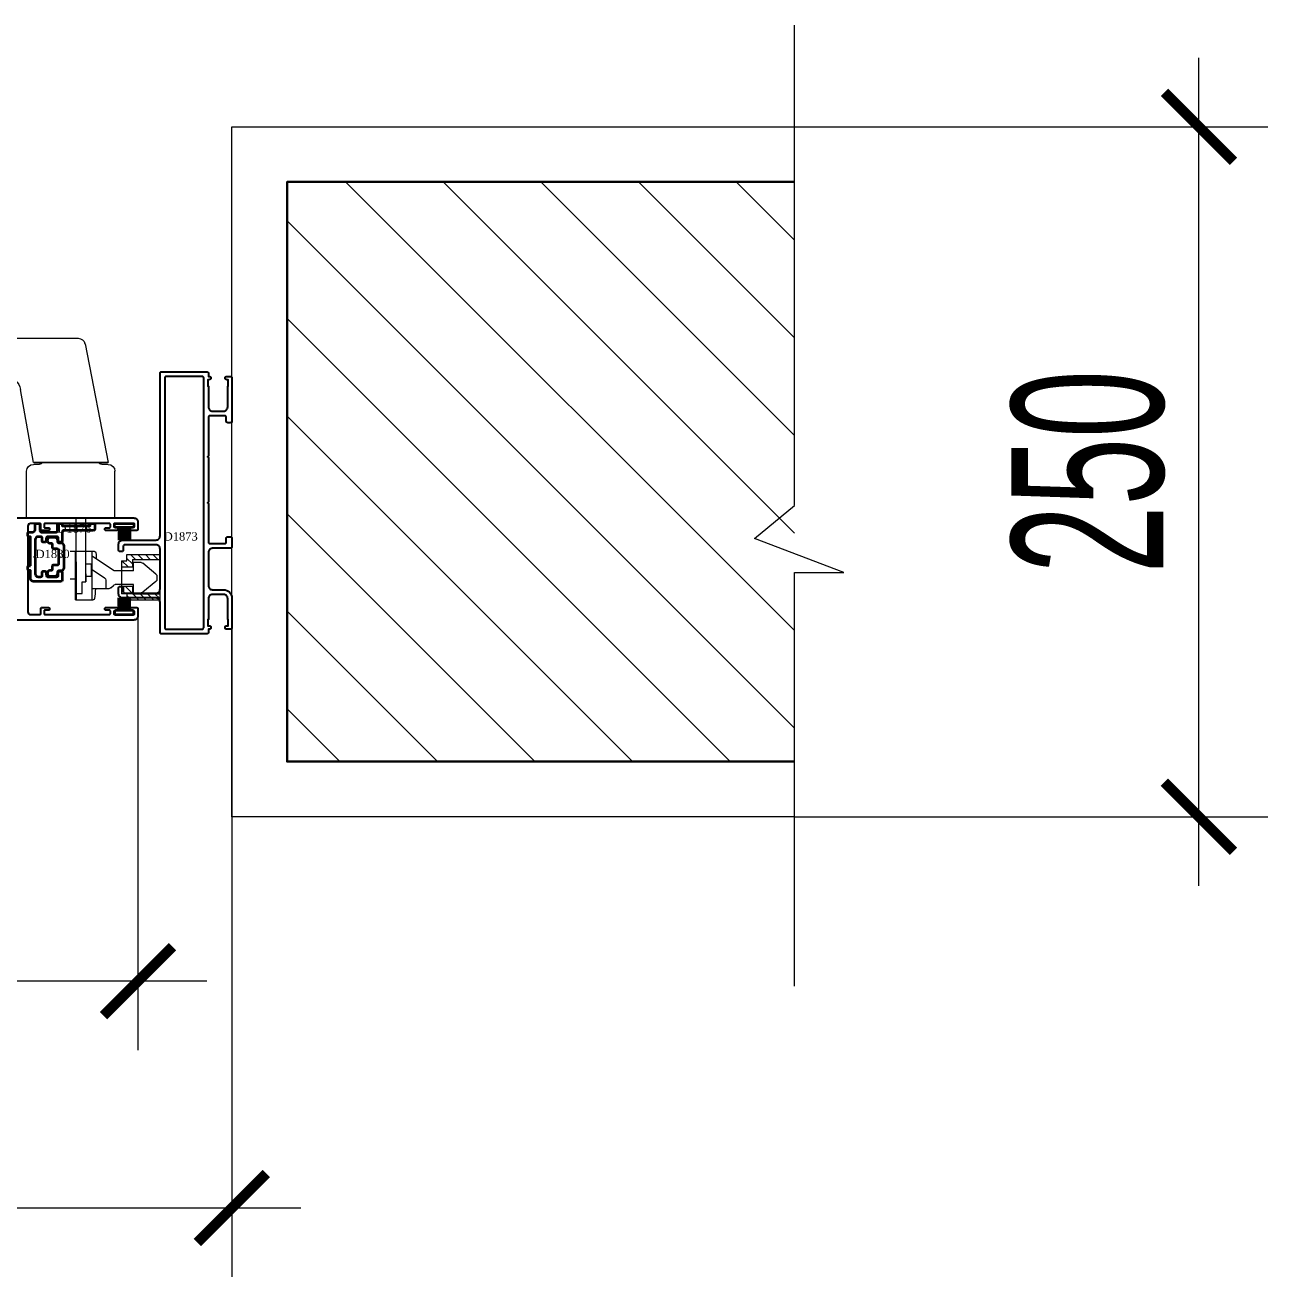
# Model space of a CAD drawing. Header units: millimetres. Extents: x 1336014 to 2939047, y -333549 to -60566.
# Drawn here: x 1473586.8 to 1474037, y -217175 to -216721.4 of the extents above; entities that cross this region are included whole.
import ezdxf

# ---------------------------------------------------------------- set-up
doc = ezdxf.new("R2010")
doc.units = ezdxf.units.MM
doc.header["$MEASUREMENT"] = 0
for name, color, linetype, lineweight in [('01.Cut', 255, 'Continuous', 35), ('08.Dim', 156, 'Continuous', 15), ('09.Hatch', 250, 'Continuous', 5), ('Khóa cửa nhôm', 56, 'Continuous', 5), ('nep', 9, 'Continuous', 15), ('wall', 4, 'Continuous', 9)]:
    doc.layers.add(name, color=color, linetype=linetype, lineweight=lineweight)
doc.styles.add('(Mark cn big5)', font='', dxfattribs={"height": 9})
doc.styles.add('TT5_Text Dim', font='hoatbif.shx', dxfattribs={"width": 0.6})
doc.styles.get('(Mark cn big5)').set_extended_font_data('经典宋体繁')
doc.dimstyles.new('TT5_Dim 1-25', dxfattribs={"dimscale": 25, "dimtxt": 2.2, "dimasz": 1, "dimexe": 1, "dimexo": 0, "dimgap": 0.5, "dimtad": 1, "dimdec": 0, "dimzin": 0, "dimdsep": 46, "dimtxsty": 'TT5_Text Dim', "dimblk": 'ARCHTICK', "dimcen": 0, "dimdle": 1, "dimclrd": 256, "dimclre": 256, "dimclrt": 1, "dimadec": 0, "dimazin": 0, "dimtfac": 0.015, "dimtdec": 0, "dimtix": 1, "dimtmove": 2, "dimatfit": 3, "dimldrblk": 'DOT', "dimfxl": 1, "dimtolj": 1, "dimtzin": 0, "dimlwd": -1, "dimlwe": -1, "dimarcsym": 1})

# ---------------------------------------------------------------- blocks, each defined once
blk = doc.blocks.new('ron cửa trượt xingfa 95')
for p, q in [((-2.05, 1.41), (-2.05, 6)), ((-1.65, 1.41), (-1.65, 6)), ((-1.25, 1.41), (-1.25, 6)), ((-0.85, 1.41), (-0.85, 6)), ((-0.45, 1.41), (-0.45, 6)), ((-0.05, 1.41), (-0.05, 6)), ((0.35, 1.41), (0.35, 6)), ((0.75, 1.41), (0.75, 6)), ((1.15, 1.41), (1.15, 6)), ((1.55, 1.41), (1.55, 6)), ((1.95, 1.41), (1.95, 6))]:
    blk.add_line(p, q)
blk.add_lwpolyline([(3.14, 0.01), (-3.23, 0.01, -0.414214), (-3.53, 0.31), (-3.53, 1.11, -0.414214), (-3.23, 1.41), (3.14, 1.41, -0.414214), (3.44, 1.11), (3.44, 0.31, -0.414214)], format="xyb", close=True)
blk = doc.blocks.new('_ARCHTICK')
at = {"const_width": 0.15}
blk.add_lwpolyline([(-0.5, -0.5), (0.5, 0.5)], dxfattribs=at)
blk = doc.blocks.new('*D2210')
at = {"layer": '08.Dim', "ltscale": 200, "transparency": 16777216}
for p, q in [((1473019.96, -216934.95), (1473019.96, -217092.87)), ((1473627.71, -216934.17), (1473627.71, -217092.87)), ((1473652.71, -217067.87), (1472994.96, -217067.87))]:
    blk.add_line(p, q, dxfattribs=at)
at = {"layer": 'Defpoints', "color": 0, "ltscale": 200, "transparency": 16777216}
for p in [(1473019.96, -216934.95), (1473627.71, -216934.17), (1473019.96, -217067.87)]:
    blk.add_point(p, dxfattribs=at)
at = {"layer": '08.Dim', "ltscale": 200, "transparency": 16777216, "xscale": 25, "yscale": 25, "zscale": 25, "rotation": 180}
blk.add_blockref('_ARCHTICK', (1473019.96, -217067.87), dxfattribs=at)
at = {"layer": '08.Dim', "ltscale": 200, "transparency": 16777216, "xscale": 25, "yscale": 25, "zscale": 25}
blk.add_blockref('_ARCHTICK', (1473627.71, -217067.87), dxfattribs=at)
at = {"layer": '08.Dim', "color": 1, "ltscale": 200, "transparency": 16777216, "insert": (1473323.84, -217027.87), "char_height": 55, "attachment_point": 5, "style": 'TT5_Text Dim'}
blk.add_mtext('\\A1;608', dxfattribs=at)
blk = doc.blocks.new('_DOT')
blk.add_line((-0.5, 0), (-1, 0))
at = {"const_width": 0.5}
blk.add_lwpolyline([(-0.25, 0, 1), (0.25, 0, 1)], format="xyb", close=True, dxfattribs=at)
blk = doc.blocks.new('*D2212')
at = {"layer": '08.Dim', "ltscale": 200, "transparency": 16777216}
for p, q in [((1472461.98, -216939.81), (1472461.98, -217175.03)), ((1473661.71, -216939.83), (1473661.71, -217175.03)), ((1472436.98, -217150.03), (1473686.71, -217150.03))]:
    blk.add_line(p, q, dxfattribs=at)
at = {"layer": 'Defpoints', "color": 0, "ltscale": 200, "transparency": 16777216}
for p in [(1472461.98, -216939.81), (1473661.71, -216939.83), (1473661.71, -217150.03)]:
    blk.add_point(p, dxfattribs=at)
at = {"layer": '08.Dim', "ltscale": 200, "transparency": 16777216, "xscale": 25, "yscale": 25, "zscale": 25, "rotation": 180}
blk.add_blockref('_ARCHTICK', (1472461.98, -217150.03), dxfattribs=at)
at = {"layer": '08.Dim', "ltscale": 200, "transparency": 16777216, "xscale": 25, "yscale": 25, "zscale": 25}
blk.add_blockref('_ARCHTICK', (1473661.71, -217150.03), dxfattribs=at)
at = {"layer": '08.Dim', "color": 1, "ltscale": 200, "transparency": 16777216, "insert": (1473061.84, -217110.03), "char_height": 55, "attachment_point": 5, "style": 'TT5_Text Dim'}
blk.add_mtext('\\A1;1200', dxfattribs=at)
blk = doc.blocks.new('tay nam khoa cua truot xingfa 95')
at = {"linetype": 'Continuous'}
h = blk.add_hatch(dxfattribs=at)
h.set_pattern_fill('ANSI31', color=28, scale=0.6, style=0)
h.set_pattern_definition([(45, (-5592.2417, 6701.1846), (-1.3470384, 1.3470384), [])])
h.paths.add_polyline_path([(-22.34, -35.1), (-22.34, -37.85), (-18.34, -37.85), (-18.34, -35.6), (-20.34, -35.6), (-20.34, -33.35), (-32.34, -33.35), (-32.34, -35.1)])
h.paths.add_polyline_path([(-20.34, -49.85), (-20.34, -47.6), (-18.34, -47.6), (-18.34, -44.85), (-22.34, -44.85), (-22.34, -47.6), (-32.34, -47.6), (-32.34, -49.85)])
for p, q in [((-5.15, 42.98), (-13.5, 0)), ((113.26, 45), (-2.69, 45)), ((119.31, 33.09), (114.65, 44.09)), ((117.93, 31), (23.58, 31)), ((13.5, 0), (18.16, 26.46)), ((-13.5, 0), (13.5, 0)), ((13.25, 0), (-13.25, 0)), ((-10.03, 0), (10.43, 0)), ((10.43, 0), (13.5, 0)), ((-16, -20.2), (-16, -3.2)), ((-13.5, -0.7), (-11.5, -0.7)), ((11.5, -0.7), (13.5, -0.7)), ((16, -20.2), (16, -3.2)), ((-5.46, -43.2), (-5.46, -20.2)), ((-1.96, -47.5), (-1.96, -20.2)), ((-25.48, -36.27), (-22.71, -36.27)), ((-22.71, -39.27), (-22.71, -36.27)), ((-15.46, -39.1), (-7.71, -33.93)), ((-8.63, -32.27), (0.21, -32.27)), ((-7.71, -49.77), (-7.71, -32.27)), ((-4.3, -32.27), (0.25, -32.27)), ((-1.96, -36.03), (-1.96, -49.77)), ((-1.71, -49.77), (-1.71, -32.27)), ((-30.85, -40.47), (-26.13, -36.5)), ((-22.71, -39.27), (-16.01, -39.27)), ((-7.71, -38.74), (-12.26, -41.78)), ((-5.46, -36.7), (-7.46, -36.7)), ((-7.46, -41.2), (-7.46, -36.7)), ((-5.46, -40.33), (-5.46, -43.2)), ((-31.21, -41.23), (-31.21, -42.3)), ((-30.85, -43.07), (-26.13, -47.03)), ((-22.71, -47.27), (-22.71, -44.27)), ((-22.71, -44.27), (-16.12, -44.27)), ((-14.5, -45.47), (-15.42, -44.56)), ((-12.71, -42.61), (-12.71, -45.77)), ((-5.46, -41.2), (-7.46, -41.2)), ((-5.46, -43.2), (-5.46, -41.2)), ((-4.16, -43.2), (-5.46, -43.2)), ((-4.16, -47.5), (-4.16, -43.2)), ((-1.71, -42.27), (-1.71, -44.77)), ((-1.71, -42.27), (0.25, -42.27)), ((-22.71, -47.27), (-25.48, -47.27)), ((-13.8, -45.77), (-7.71, -45.77)), ((-1.71, -49.77), (-8.11, -49.77)), ((-1.96, -47.5), (-4.16, -47.5))]:
    blk.add_line(p, q, dxfattribs=at)
blk.add_line((-16, -20.2), (16, -20.2))
at = {"color": 28, "linetype": 'Continuous'}
for p, q in [((-20.34, -33.35), (-32.34, -33.35)), ((-32.34, -49.85), (-32.34, -33.35)), ((-22.34, -35.1), (-32.34, -35.1)), ((-22.34, -35.1), (-22.34, -37.85)), ((-20.34, -35.6), (-20.34, -33.35)), ((-18.34, -35.6), (-20.34, -35.6)), ((-18.34, -35.6), (-18.34, -47.6)), ((-18.34, -37.85), (-22.34, -37.85)), ((-22.34, -44.85), (-22.34, -47.6)), ((-18.34, -44.85), (-22.34, -44.85)), ((-22.34, -47.6), (-32.34, -47.6)), ((-32.34, -49.85), (-20.34, -49.85)), ((-20.34, -47.6), (-20.34, -49.85)), ((-20.34, -47.6), (-18.34, -47.6))]:
    blk.add_line(p, q, dxfattribs=at)
at = {"linetype": 'Continuous'}
for centre, radius, start, end in [((-2.69, 42.5), 2.5, 90, 169), ((113.26, 43.5), 1.5, 23, 89.9994), ((117.93, 32.5), 1.5, 269.9998, 23), ((23.58, 25.5), 5.5, 90, 170), ((-11.5, 0.8), 1.5, 270, 327.769), ((-11.3, 0.8), 1.5, 270, 327.769), ((11.5, 0.8), 1.5, 212.231, 270), ((11.7, 0.8), 1.5, 212.231, 270), ((-13.5, -3.2), 2.5, 90, 180), ((13.5, -3.2), 2.5, 0, 90), ((-25.48, -37.27), 1, 90, 130), ((110.79, -37.27), 120, 177.8419, 178.8785), ((-8.63, -32.77), 0.5, 90, 177.8419), ((-30.21, -41.23), 1, 130, 180), ((-16.01, -38.27), 1, 270, 303.6901), ((-30.21, -42.3), 1, 180, 230), ((-16.12, -45.27), 1, 45, 90), ((-11.71, -42.61), 1, 123.6901, 180), ((-25.48, -46.27), 1, 230, 270), ((-13.8, -44.77), 1, 225, 270), ((110.79, -37.27), 120, 184.0619, 185.7633), ((-8.11, -49.27), 0.5, 185.7633, 270)]:
    blk.add_arc(centre, radius, start, end, dxfattribs=at)
blk = doc.blocks.new('*D2219')
at = {"layer": '08.Dim', "ltscale": 200, "transparency": 16777216}
for p, q in [((1474012, -217033.28), (1474012, -216733.28)), ((1473865.48, -216758.28), (1474037, -216758.28)), ((1473865.48, -217008.28), (1474037, -217008.28))]:
    blk.add_line(p, q, dxfattribs=at)
at = {"layer": 'Defpoints', "color": 0, "ltscale": 200, "transparency": 16777216}
for p in [(1473865.48, -216758.28), (1474012, -216758.28), (1473865.48, -217008.28)]:
    blk.add_point(p, dxfattribs=at)
at = {"layer": '08.Dim', "ltscale": 200, "transparency": 16777216, "xscale": 25, "yscale": 25, "zscale": 25}
for p, rotation in [((1474012, -216758.28), 90), ((1474012, -217008.28), 270)]:
    blk.add_blockref('_ARCHTICK', p, dxfattribs=dict(at, rotation=rotation))
at = {"layer": '08.Dim', "color": 1, "ltscale": 200, "transparency": 16777216, "insert": (1473972, -216883.28), "char_height": 55, "attachment_point": 5, "rotation": 90, "style": 'TT5_Text Dim'}
blk.add_mtext('\\A1;250', dxfattribs=at)

msp = doc.modelspace()

# ---------------------------------------------------------------- hatches: boundary and pattern name
at = {"layer": '09.Hatch', "ltscale": 0.5}
h = msp.add_hatch(dxfattribs=at)
h.set_pattern_fill('ANSI31', color=256, scale=200, angle=180, style=0)
h.set_pattern_definition([(315, (1466294.617, -216193.586), (-17.67767, -17.67767), [])])
h.paths.add_polyline_path([(1473681.71, -216988.28), (1473865.48, -216988.28), (1473865.48, -216899.74), (1473883.36, -216899.74), (1473851.07, -216887.41), (1473865.48, -216875.54), (1473865.48, -216778.28), (1473681.71, -216778.28)])

# ---------------------------------------------------------------- linework, layer by layer
at = {"layer": '01.Cut', "lineweight": 25}
for points in [[(1473659.31, -216849.22, -0.414214), (1473659.81, -216848.72), (1473661.21, -216848.72, -0.414214), (1473661.71, -216849.22), (1473661.71, -216865.02, -0.414214), (1473661.21, -216865.52), (1473660.21, -216865.52, -0.414214), (1473659.71, -216865.02), (1473659.71, -216863.52, 0.414214), (1473659.21, -216863.02), (1473653.71, -216863.02, 0.414214), (1473653.21, -216863.52), (1473653.21, -216877.53), (1473652.91, -216877.82), (1473653.21, -216878.12), (1473653.21, -216894.23), (1473652.91, -216894.52), (1473653.21, -216894.82), (1473653.21, -216908.82, 0.414214), (1473653.71, -216909.32), (1473659.21, -216909.32, 0.414214), (1473659.71, -216908.82), (1473659.71, -216907.32, -0.414214), (1473660.21, -216906.82), (1473661.21, -216906.82, -0.414214), (1473661.71, -216907.32), (1473661.71, -216910.52, -0.414214), (1473661.21, -216911.02), (1473654.71, -216911.02, 0.414214), (1473653.21, -216912.52), (1473653.21, -216924.52, 0.414214), (1473654.71, -216926.02), (1473658.71, -216926.02, -0.414214), (1473661.71, -216929.02), (1473661.71, -216939.82, -0.414214), (1473661.21, -216940.32), (1473659.81, -216940.32, -0.414214), (1473659.31, -216939.82), (1473659.31, -216939.62, -0.414214), (1473659.81, -216939.12), (1473660.41, -216939.12), (1473660.41, -216936.82), (1473660.21, -216936.82), (1473660.21, -216929.22, 0.414214), (1473658.71, -216927.72), (1473654.71, -216927.72, 0.414214), (1473653.21, -216929.22), (1473653.21, -216936.82), (1473653.01, -216936.82), (1473653.01, -216939.12), (1473653.61, -216939.12, -0.414214), (1473654.11, -216939.62), (1473654.11, -216939.82, -0.414214), (1473653.61, -216940.32), (1473653.21, -216940.32), (1473653.21, -216941.52, -0.414214), (1473652.71, -216942.02), (1473636.21, -216942.02, -0.414214), (1473635.71, -216941.52), (1473635.71, -216930.52, 0.414214), (1473634.21, -216929.02), (1473622.21, -216929.02, -0.414214), (1473620.71, -216927.52), (1473620.71, -216927.32), (1473620.71, -216925.32, -0.414214), (1473621.21, -216924.82), (1473621.91, -216924.82, -0.414214), (1473622.41, -216925.32), (1473622.41, -216926.82, 0.414214), (1473622.91, -216927.32), (1473634.21, -216927.32, 0.414214), (1473635.71, -216925.82), (1473635.71, -216911.22, 0.414214), (1473634.21, -216909.72), (1473622.91, -216909.72, 0.414214), (1473622.41, -216910.22), (1473622.41, -216911.72, -0.414214), (1473621.91, -216912.22), (1473621.21, -216912.22, -0.414214), (1473620.71, -216911.72), (1473620.71, -216909.72), (1473620.71, -216909.52, -0.414214), (1473622.21, -216908.02), (1473634.21, -216908.02, 0.414214), (1473635.71, -216906.52), (1473635.71, -216847.52, -0.414214), (1473636.21, -216847.02), (1473652.71, -216847.02, -0.414214), (1473653.21, -216847.52), (1473653.21, -216848.72), (1473653.61, -216848.72, -0.414214), (1473654.11, -216849.22), (1473654.11, -216849.42, -0.414214), (1473653.61, -216849.92), (1473653.01, -216849.92), (1473653.01, -216852.22), (1473653.21, -216852.22), (1473653.21, -216859.82, 0.414214), (1473654.71, -216861.32), (1473658.71, -216861.32, 0.414214), (1473660.21, -216859.82), (1473660.21, -216852.22), (1473660.41, -216852.22), (1473660.41, -216849.92), (1473659.81, -216849.92, -0.414214), (1473659.31, -216849.42)], [(1473637.41, -216939.82, 0.414214), (1473637.91, -216940.32), (1473651.01, -216940.32, 0.414214), (1473651.51, -216939.82), (1473651.51, -216849.22, 0.414214), (1473651.01, -216848.72), (1473637.91, -216848.72, 0.414214), (1473637.41, -216849.22)]]:
    msp.add_lwpolyline(points, format="xyb", close=True, dxfattribs=at)
msp.add_lwpolyline([(1473569.52, -216900.02), (1473626.21, -216900.02, -0.414214), (1473627.71, -216901.52), (1473627.71, -216904.22, -0.414214), (1473627.41, -216904.52), (1473625.31, -216904.52, -0.414214), (1473625.01, -216904.22), (1473625.01, -216903.62, -0.414214), (1473625.31, -216903.32), (1473626.21, -216903.32, 0.414214), (1473626.51, -216903.02), (1473626.51, -216902.32, 0.414214), (1473626.21, -216902.02), (1473619.21, -216902.02, 0.414214), (1473618.91, -216902.32), (1473618.91, -216903.02, 0.414214), (1473619.21, -216903.32), (1473620.11, -216903.32, -0.414214), (1473620.41, -216903.62), (1473620.41, -216904.22, -0.414214), (1473620.11, -216904.52), (1473617.71, -216904.52), (1473616.01, -216904.52, -0.414214), (1473615.71, -216904.22), (1473615.71, -216903.92, -0.414214), (1473616.01, -216903.62), (1473617.41, -216903.62, 0.414214), (1473617.71, -216903.32), (1473617.71, -216902.32, 0.414214), (1473617.41, -216902.02), (1473594.01, -216902.02, 0.414214), (1473593.71, -216902.32), (1473593.71, -216903.32, 0.414214), (1473594.01, -216903.62), (1473595.41, -216903.62, -0.414214), (1473595.71, -216903.92), (1473595.71, -216904.22, -0.414214), (1473595.41, -216904.52), (1473592.81, -216904.52, -0.414214), (1473592.51, -216904.22), (1473592.51, -216902.32, 0.414214), (1473592.21, -216902.02), (1473588.81, -216902.02, 0.414214), (1473587.81, -216903.02), (1473587.81, -216934.02, 0.414214), (1473588.81, -216935.02), (1473592.21, -216935.02, 0.414214), (1473592.51, -216934.72), (1473592.51, -216932.82, -0.414214), (1473592.81, -216932.52), (1473595.41, -216932.52, -0.414214), (1473595.71, -216932.82), (1473595.71, -216933.12, -0.414214), (1473595.41, -216933.42), (1473594.01, -216933.42, 0.414214), (1473593.71, -216933.72), (1473593.71, -216934.72, 0.414214), (1473594.01, -216935.02), (1473617.41, -216935.02, 0.414214), (1473617.71, -216934.72), (1473617.71, -216933.72, 0.414214), (1473617.41, -216933.42), (1473616.01, -216933.42, -0.414214), (1473615.71, -216933.12), (1473615.71, -216932.82, -0.414214), (1473616.01, -216932.52), (1473617.71, -216932.52), (1473620.11, -216932.52, -0.414214), (1473620.41, -216932.82), (1473620.41, -216933.42, -0.414214), (1473620.11, -216933.72), (1473619.21, -216933.72, 0.414214), (1473618.91, -216934.02), (1473618.91, -216934.72, 0.414214), (1473619.21, -216935.02), (1473626.21, -216935.02, 0.414214), (1473626.51, -216934.72), (1473626.51, -216934.02, 0.414214), (1473626.21, -216933.72), (1473625.31, -216933.72, -0.414214), (1473625.01, -216933.42), (1473625.01, -216932.82, -0.414214), (1473625.31, -216932.52), (1473627.41, -216932.52, -0.414214), (1473627.71, -216932.82), (1473627.71, -216935.52, -0.414214), (1473626.21, -216937.02), (1473544.22, -216937.02, -0.414214)], format="xyb", dxfattribs=at)
at = {"layer": '01.Cut'}
for points in [[(1473588.81, -216917.32), (1473588.81, -216906.82), (1473588.31, -216906.82, -0.414214), (1473587.81, -216906.32), (1473587.81, -216905.62, -0.414214), (1473588.31, -216905.12), (1473589.51, -216905.12, 0.414214), (1473590.51, -216904.12), (1473590.51, -216902.52, -0.414214), (1473591.01, -216902.02), (1473591.71, -216902.02, -0.414214), (1473592.21, -216902.52), (1473592.21, -216904.62, 0.414214), (1473592.71, -216905.12), (1473598.11, -216905.12, 0.414214), (1473598.61, -216904.62), (1473598.61, -216902.52, -0.414214), (1473599.11, -216902.02), (1473599.81, -216902.02, -0.414214), (1473600.31, -216902.52), (1473600.31, -216902.82), (1473610.41, -216902.82), (1473610.41, -216902.52, -0.414214), (1473610.91, -216902.02), (1473611.61, -216902.02, -0.414214), (1473612.11, -216902.52), (1473612.11, -216904.02, -0.414214), (1473611.61, -216904.52), (1473600.81, -216904.52, 0.414214), (1473600.31, -216905.02), (1473600.31, -216908.32, -0.414214), (1473599.81, -216908.82), (1473599.31, -216908.82, -0.414214), (1473598.81, -216908.32), (1473598.81, -216907.32, 0.414214), (1473598.31, -216906.82), (1473595.01, -216906.82, 0.414214), (1473594.51, -216907.32), (1473594.51, -216908.32, -0.414214), (1473594.01, -216908.82), (1473593.51, -216908.82, -0.414214), (1473593.01, -216908.32), (1473593.01, -216907.32, 0.414214), (1473592.51, -216906.82), (1473591.51, -216906.82, 0.414214), (1473590.51, -216907.82), (1473590.51, -216913.79), (1473590.21, -216914.09), (1473590.51, -216914.39), (1473590.51, -216920.32, 0.414214), (1473591.51, -216921.32), (1473592.51, -216921.32, 0.414214), (1473593.01, -216920.82), (1473593.01, -216919.82, -0.414214), (1473593.51, -216919.32), (1473594.01, -216919.32, -0.414214), (1473594.51, -216919.82), (1473594.51, -216920.82, 0.414214), (1473595.01, -216921.32), (1473598.31, -216921.32, 0.414214), (1473598.81, -216920.82), (1473598.81, -216919.82, -0.414214), (1473599.31, -216919.32), (1473599.81, -216919.32, -0.414214), (1473600.31, -216919.82), (1473600.31, -216922.52, -0.414214), (1473599.81, -216923.02), (1473589.81, -216923.02, -0.414214), (1473588.81, -216922.02), (1473588.81, -216919.02), (1473588.31, -216919.02, -0.414214), (1473587.81, -216918.52), (1473587.81, -216917.82, -0.414214), (1473588.31, -216917.32)], [(1473599.93, -216909.11), (1473599.13, -216909.11, -0.414214), (1473598.63, -216908.61), (1473598.63, -216908.11, 0.414214), (1473597.63, -216907.11), (1473595.83, -216907.11, 0.414214), (1473594.83, -216908.11, 0.414214), (1473595.83, -216909.11), (1473596.13, -216909.11, -0.414214), (1473596.63, -216909.61), (1473596.63, -216910.61, 0.414214), (1473597.13, -216911.11), (1473598.43, -216911.11, -0.414214), (1473598.93, -216911.61), (1473598.93, -216913.81), (1473599.23, -216914.11), (1473598.93, -216914.41), (1473598.93, -216916.61, -0.414214), (1473598.43, -216917.11), (1473597.13, -216917.11, 0.414214), (1473596.63, -216917.61), (1473596.63, -216918.61, -0.414214), (1473596.13, -216919.11), (1473595.83, -216919.11, 0.414214), (1473594.83, -216920.11, 0.414214), (1473595.83, -216921.11), (1473597.63, -216921.11, 0.414214), (1473598.63, -216920.11), (1473598.63, -216919.61, -0.414214), (1473599.13, -216919.11), (1473599.93, -216919.11, 0.414214), (1473600.93, -216918.11), (1473600.93, -216910.11, 0.414214)]]:
    msp.add_lwpolyline(points, format="xyb", close=True, dxfattribs=at)
at = {"layer": 'nep', "ltscale": 0.5}
msp.add_lwpolyline([(1473865.48, -217069.67), (1473865.48, -216919.74), (1473883.36, -216919.74), (1473851.07, -216907.41), (1473865.48, -216895.54), (1473865.48, -216721.42)], dxfattribs=at)
at = {"layer": 'nep'}
msp.add_lwpolyline([(1473865.48, -217008.28), (1473661.71, -217008.28), (1473661.71, -216758.28), (1473865.48, -216758.28)], dxfattribs=at)
at = {"layer": 'wall', "color": 0, "lineweight": 30}
msp.add_lwpolyline([(1473865.48, -216778.28), (1473681.71, -216778.28), (1473681.71, -216988.28), (1473865.48, -216988.28)], dxfattribs=at)

# ---------------------------------------------------------------- block references
at = {"layer": '01.Cut', "rotation": 180}
msp.add_blockref('ron cửa trượt xingfa 95', (1473622.71, -216902.02), dxfattribs=at)
at = {"layer": '01.Cut', "xscale": -1}
msp.add_blockref('ron cửa trượt xingfa 95', (1473622.71, -216935.02), dxfattribs=at)
at = {"layer": 'Khóa cửa nhôm', "xscale": -1}
msp.add_blockref('tay nam khoa cua truot xingfa 95', (1473603.38, -216879.92), dxfattribs=at)

# ---------------------------------------------------------------- texts
at = {"layer": '01.Cut', "char_height": 3, "attachment_point": 4, "style": '(Mark cn big5)'}
for s, insert in [('{\\fVNI-Franko|b0|i0|c0|p2; \\fVNI-Times|b0|i0|c0|p2;D1876}', (1473597.4, -216903.84)), ('{\\fVNI-Franko|b0|i0|c0|p2; \\fVNI-Times|b0|i0|c0|p2;D1873}', (1473635.92, -216906.73)), ('{\\fVNI-Franko|b0|i0|c0|p2; \\fVNI-Times|b0|i0|c0|p2;D1880}', (1473589.51, -216913.07))]:
    msp.add_mtext(s, dxfattribs=dict(at, insert=insert))

# ---------------------------------------------------------------- dimensions: what is measured, and where the dimension line sits
at = {"layer": '08.Dim', "ltscale": 200}
dim = msp.add_linear_dim(base=(1474012, -216758.28), p1=(1473865.48, -217008.28), p2=(1473865.48, -216758.28), angle=90, dimstyle='TT5_Dim 1-25', dxfattribs=at)
dim.commit()
dim.dimension.update_dxf_attribs({"geometry": '*D2219', "text_midpoint": (1473972, -216883.28)})
for base, p1, p2, picture, middle in [((1473019.96, -217067.87), (1473627.71, -216934.17), (1473019.96, -216934.95), '*D2210', (1473323.84, -217027.87)), ((1473661.71, -217150.03), (1472461.98, -216939.81), (1473661.71, -216939.83), '*D2212', (1473061.84, -217110.03))]:
    dim = msp.add_linear_dim(base=base, p1=p1, p2=p2, dimstyle='TT5_Dim 1-25', dxfattribs=at)
    dim.commit()
    dim.dimension.update_dxf_attribs({"geometry": picture, "text_midpoint": middle})

doc.saveas('drawing.dxf')
